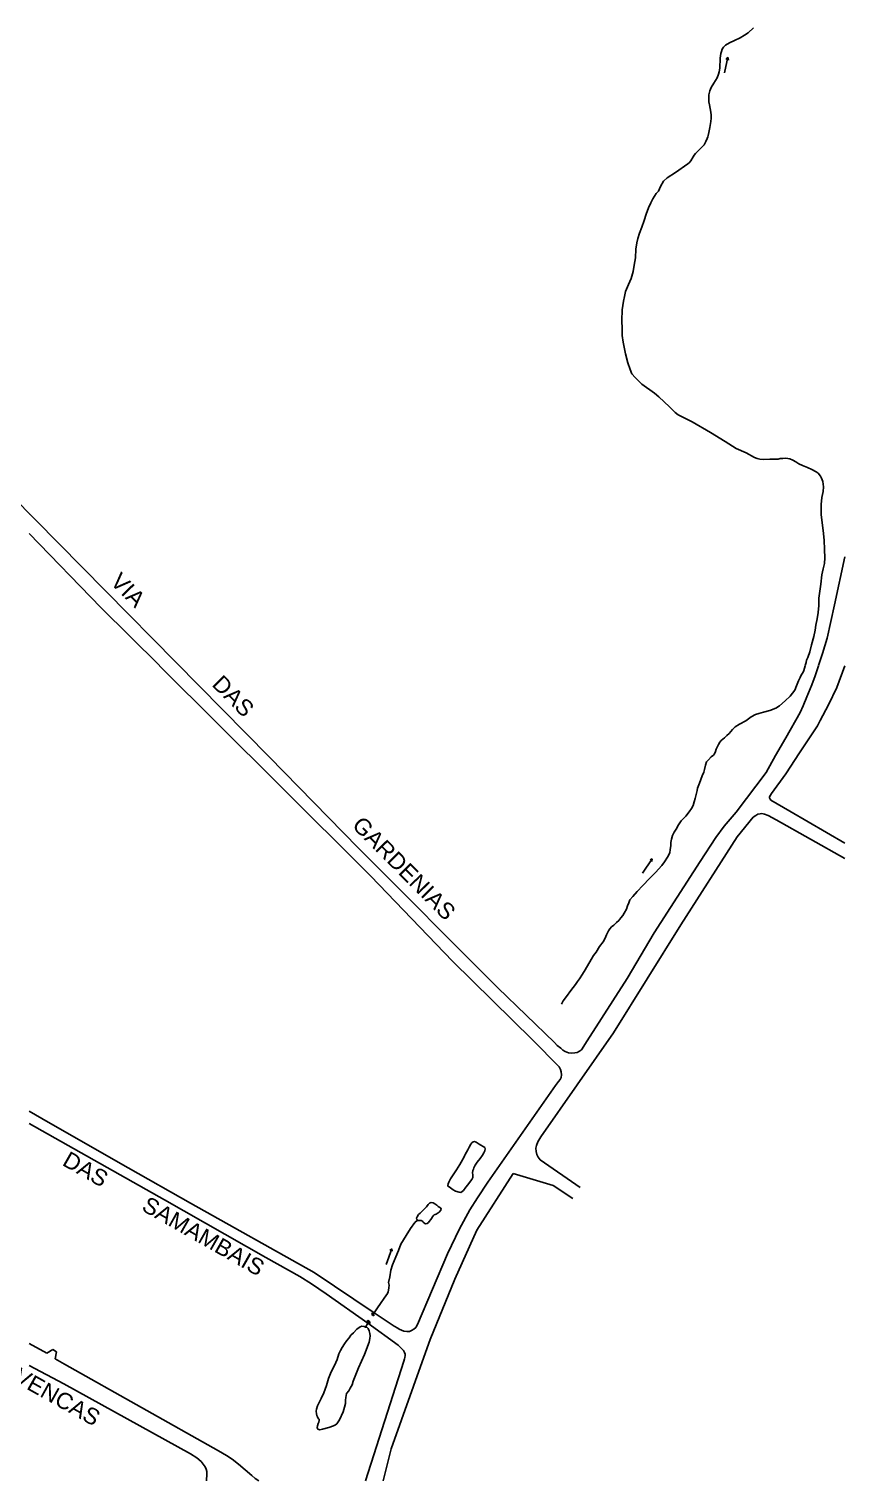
# Model space of a CAD drawing. Header units: millimetres. Extents: x 583 to 26013, y 350 to 21391.
# Drawn here: x 12091 to 12591, y 15884 to 16774 of the extents above; entities that cross this region are included whole.
import ezdxf

# ---------------------------------------------------------------- set-up
doc = ezdxf.new("R2010")
doc.units = ezdxf.units.MM
for name, color, linetype in [('105-QUADRAS_ESTRADAS', 80, 'Continuous'), ('110-CERCA_DE_ARAME', 10, 'Continuous'), ('145-', 130, 'Continuous')]:
    doc.layers.add(name, color=color, linetype=linetype)
doc.styles.add('EU', font='arial.ttf', dxfattribs={"height": 10})

msp = doc.modelspace()

# ---------------------------------------------------------------- linework, layer by layer
at = {"layer": '105-QUADRAS_ESTRADAS', "color": 0, "linetype": 'Continuous', "lineweight": 20}
msp.add_line((12091.21551, 16476.60241), (12091.21551, 16476.60241), dxfattribs=at)
at = {"layer": '105-QUADRAS_ESTRADAS', "color": 0, "linetype": 'Continuous'}
for p, q in [((12091.21551, 16465.10241), (12091.21551, 16465.10241)), ((12135.11551, 16419.70241), (12091.21551, 16465.10241)), ((12591.11551, 16450.70241), (12584.81551, 16421.20241)), ((12171.11551, 16384.00241), (12135.11551, 16419.70241)), ((12584.81551, 16421.20241), (12580.31551, 16400.90241)), ((12580.31551, 16400.90241), (12577.41551, 16391.50241)), ((12577.41551, 16391.50241), (12574.81551, 16384.00241)), ((12171.11551, 16384.00241), (12171.11551, 16384.00241)), ((12243.71551, 16311.50241), (12171.11551, 16383.90241)), ((12574.81551, 16383.90241), (12572.91551, 16377.70241)), ((12574.81551, 16384.00241), (12574.81551, 16384.00241)), ((12591.11551, 16383.90241), (12586.11551, 16370.50241)), ((12572.91551, 16377.70241), (12570.81551, 16372.30241)), ((12567.81551, 16364.80241), (12565.61551, 16359.40241)), ((12570.81551, 16372.30241), (12567.81551, 16364.80241)), ((12586.11551, 16370.50241), (12581.01551, 16360.00241)), ((12565.61551, 16359.40241), (12563.71551, 16355.30241)), ((12581.01551, 16360.00241), (12576.01551, 16350.30241)), ((12563.71551, 16355.30241), (12554.81551, 16339.80241)), ((12574.31551, 16347.10241), (12563.31551, 16330.40241)), ((12576.01551, 16350.30241), (12574.31551, 16347.10241)), ((12554.81551, 16339.80241), (12548.61551, 16328.80241)), ((12563.31551, 16330.40241), (12554.81551, 16317.60241)), ((12548.61551, 16328.80241), (12542.81551, 16318.40241)), ((12300.51551, 16254.80241), (12243.71551, 16311.50241)), ((12542.81551, 16318.40241), (12524.41551, 16294.10241)), ((12554.81551, 16317.60241), (12546.11551, 16305.50241)), ((12546.11551, 16305.50241), (12544.91551, 16303.60241)), ((12544.91551, 16303.00241), (12544.91551, 16303.60241)), ((12545.01551, 16302.50241), (12544.91551, 16303.00241)), ((12545.31551, 16302.00241), (12545.01551, 16302.50241)), ((12524.41551, 16294.10241), (12517.11551, 16285.50241)), ((12545.71551, 16301.50241), (12545.31551, 16302.00241)), ((12557.31551, 16294.70241), (12545.71551, 16301.50241)), ((12591.11551, 16275.20241), (12557.31551, 16294.70241)), ((12517.11551, 16285.50241), (12511.91551, 16278.60241)), ((12534.81551, 16291.10241), (12525.01551, 16278.90241)), ((12536.51551, 16292.10241), (12534.81551, 16291.10241)), ((12537.71551, 16292.80241), (12536.51551, 16292.10241)), ((12539.21551, 16293.10241), (12537.71551, 16292.80241)), ((12540.11551, 16293.20241), (12539.21551, 16293.10241)), ((12541.81551, 16292.90241), (12540.11551, 16293.20241)), ((12544.11551, 16292.00241), (12541.81551, 16292.90241)), ((12549.01551, 16289.40241), (12544.11551, 16292.00241)), ((12591.11551, 16265.70241), (12549.01551, 16289.40241)), ((12525.01551, 16278.90241), (12490.61551, 16225.00241)), ((12511.91551, 16278.60241), (12502.41551, 16263.90241)), ((12502.41551, 16263.90241), (12474.21551, 16220.20241)), ((12350.71551, 16202.80241), (12300.51551, 16254.80241)), ((12490.61551, 16225.00241), (12449.31551, 16158.90241)), ((12474.21551, 16220.20241), (12457.71551, 16192.10241)), ((12399.61551, 16154.60241), (12350.71551, 16202.80241)), ((12415.91551, 16138.00241), (12399.61551, 16154.60241)), ((12449.31551, 16158.90241), (12404.81551, 16095.00241)), ((12416.71551, 16136.30241), (12415.91551, 16138.00241)), ((12417.11551, 16134.80241), (12416.71551, 16136.30241)), ((12417.31551, 16133.00241), (12417.11551, 16134.80241)), ((12413.71551, 16126.60241), (12372.31551, 16067.20241)), ((12415.61551, 16128.90241), (12413.71551, 16126.60241)), ((12416.51551, 16130.20241), (12415.61551, 16128.90241)), ((12417.11551, 16131.50241), (12416.51551, 16130.20241)), ((12417.31551, 16133.00241), (12417.11551, 16131.50241)), ((12091.21551, 16110.80241), (12091.21551, 16110.80241)), ((12102.81551, 16104.00241), (12091.21551, 16110.80241)), ((12091.21551, 16103.30241), (12091.21551, 16103.30241)), ((12174.11551, 16056.30241), (12091.21551, 16103.30241)), ((12402.01551, 16089.80241), (12401.71551, 16088.10241)), ((12402.81551, 16091.90241), (12402.01551, 16089.80241)), ((12404.81551, 16095.00241), (12402.81551, 16091.90241)), ((12401.81551, 16086.10241), (12401.71551, 16088.10241)), ((12402.31551, 16084.10241), (12401.81551, 16086.10241)), ((12403.11551, 16082.50241), (12402.31551, 16084.10241)), ((12404.41551, 16080.90241), (12403.11551, 16082.50241)), ((12428.91551, 16064.00241), (12404.41551, 16080.90241)), ((12372.31551, 16067.20241), (12365.91551, 16057.70241)), ((12236.31551, 16021.00241), (12174.11551, 16056.30241)), ((12265.91551, 16011.90241), (12190.11551, 16054.30241)), ((12365.91551, 16057.70241), (12361.21551, 16050.20241)), ((12361.21551, 16050.20241), (12354.81551, 16038.60241)), ((12354.81551, 16038.60241), (12347.51551, 16023.30241)), ((12257.01551, 16009.30241), (12236.31551, 16021.00241)), ((12347.51551, 16023.30241), (12329.21551, 15980.00241)), ((12264.11551, 16004.80241), (12257.01551, 16009.30241)), ((12302.51551, 15987.00241), (12265.91551, 16011.90241)), ((12273.21551, 15998.70241), (12264.11551, 16004.80241)), ((12298.71551, 15980.80241), (12273.21551, 15998.70241)), ((12314.81551, 15979.00241), (12302.51551, 15987.00241)), ((12317.41551, 15967.30241), (12298.71551, 15980.80241)), ((12317.01551, 15977.60241), (12314.81551, 15979.00241)), ((12318.01551, 15977.00241), (12317.01551, 15977.60241)), ((12319.31551, 15976.40241), (12318.01551, 15977.00241)), ((12320.81551, 15975.90241), (12319.31551, 15976.40241)), ((12322.71551, 15975.60241), (12320.81551, 15975.90241)), ((12324.31551, 15975.70241), (12322.71551, 15975.60241)), ((12325.51551, 15976.20241), (12324.31551, 15975.70241)), ((12327.01551, 15977.00241), (12325.51551, 15976.20241)), ((12328.21551, 15978.20241), (12327.01551, 15977.00241)), ((12329.21551, 15980.00241), (12328.21551, 15978.20241)), ((12105.61551, 15964.60241), (12102.11551, 15962.40241)), ((12107.91551, 15963.10241), (12105.61551, 15964.60241)), ((12319.61551, 15965.00241), (12317.41551, 15967.30241)), ((12320.61551, 15963.90241), (12319.61551, 15965.00241)), ((12321.21551, 15962.70241), (12320.61551, 15963.90241)), ((12107.91551, 15963.10241), (12107.21551, 15958.90241)), ((12112.81551, 15955.60241), (12107.21551, 15958.90241)), ((12207.31551, 15902.40241), (12112.81551, 15955.60241)), ((12320.71551, 15957.40241), (12297.31551, 15884.00241)), ((12321.21551, 15958.80241), (12320.71551, 15957.40241)), ((12321.51551, 15961.80241), (12321.21551, 15962.70241)), ((12321.31551, 15959.70241), (12321.21551, 15958.80241)), ((12321.51551, 15960.90241), (12321.31551, 15959.70241)), ((12321.51551, 15961.80241), (12321.51551, 15960.90241)), ((12190.01551, 15900.70241), (12112.41551, 15943.50241)), ((12212.11551, 15899.60241), (12207.31551, 15902.40241)), ((12194.01551, 15898.20241), (12190.01551, 15900.70241)), ((12196.51551, 15895.90241), (12194.01551, 15898.20241)), ((12197.91551, 15894.20241), (12196.51551, 15895.90241)), ((12199.01551, 15892.60241), (12197.91551, 15894.20241)), ((12215.61551, 15897.30241), (12212.11551, 15899.60241)), ((12219.51551, 15894.30241), (12215.61551, 15897.30241)), ((12227.61551, 15887.40241), (12219.51551, 15894.30241)), ((12199.61551, 15891.20241), (12199.01551, 15892.60241)), ((12200.01551, 15889.70241), (12199.61551, 15891.20241)), ((12200.01551, 15888.30241), (12199.81551, 15884.00241)), ((12199.81551, 15884.00241), (12199.81551, 15884.00241)), ((12200.01551, 15889.70241), (12200.01551, 15888.30241)), ((12229.71551, 15885.60241), (12227.61551, 15887.40241)), ((12232.01551, 15884.00241), (12229.71551, 15885.60241)), ((12232.01551, 15884.00241), (12232.01551, 15884.00241)), ((12297.31551, 15884.00241), (12297.31551, 15884.00241))]:
    msp.add_line(p, q, dxfattribs=at)
at = {"layer": '110-CERCA_DE_ARAME', "color": 0, "linetype": 'Continuous'}
for p, q in [((12238.21551, 16328.10241), (12080.71551, 16487.90241)), ((12183.31551, 16384.00241), (12183.31551, 16384.00241)), ((12292.81551, 16272.20241), (12238.21551, 16328.10241)), ((12378.41551, 16186.40241), (12292.81551, 16272.20241)), ((12457.71551, 16192.10241), (12433.21551, 16153.90241)), ((12413.11551, 16152.90241), (12378.41551, 16186.40241)), ((12414.81551, 16151.10241), (12413.11551, 16152.90241)), ((12416.91551, 16149.30241), (12414.81551, 16151.10241)), ((12433.21551, 16153.90241), (12429.61551, 16148.40241)), ((12418.21551, 16148.10241), (12416.91551, 16149.30241)), ((12419.61551, 16147.30241), (12418.21551, 16148.10241)), ((12421.71551, 16146.50241), (12419.61551, 16147.30241)), ((12423.81551, 16146.40241), (12421.71551, 16146.50241)), ((12425.51551, 16146.50241), (12423.81551, 16146.40241)), ((12427.01551, 16146.80241), (12425.51551, 16146.50241)), ((12428.41551, 16147.60241), (12427.01551, 16146.80241)), ((12429.61551, 16148.40241), (12428.41551, 16147.60241)), ((12151.91551, 16076.00241), (12102.81551, 16104.00241)), ((12190.11551, 16054.30241), (12151.91551, 16076.00241)), ((12387.81551, 16072.50241), (12365.61551, 16037.80241)), ((12412.21551, 16065.20241), (12387.81551, 16072.50241)), ((12424.41551, 16057.20241), (12412.21551, 16065.20241)), ((12365.61551, 16037.80241), (12352.01551, 16007.80241)), ((12352.01551, 16007.80241), (12336.91551, 15970.70241)), ((12091.21551, 15968.20241), (12091.21551, 15968.20241)), ((12102.11551, 15962.40241), (12091.21551, 15968.20241)), ((12336.91551, 15970.70241), (12333.11551, 15960.00241)), ((12333.11551, 15960.00241), (12313.01551, 15903.80241)), ((12091.21551, 15954.90241), (12091.21551, 15954.90241)), ((12112.41551, 15943.50241), (12091.21551, 15954.90241)), ((12313.01551, 15903.80241), (12308.11551, 15884.00241)), ((12308.11551, 15884.00241), (12308.11551, 15884.00241))]:
    msp.add_line(p, q, dxfattribs=at)
at = {"layer": '145-', "color": 0, "linetype": 'Continuous'}
for p, q in [((12535.01551, 16775.00241), (12531.71551, 16772.10241)), ((12520.41551, 16765.80241), (12517.91551, 16764.40241)), ((12523.51551, 16767.40241), (12520.41551, 16765.80241)), ((12526.81551, 16768.90241), (12523.51551, 16767.40241)), ((12529.61551, 16770.50241), (12526.81551, 16768.90241)), ((12531.71551, 16772.10241), (12529.61551, 16770.50241)), ((12514.71551, 16756.40241), (12514.51551, 16750.30241)), ((12514.91551, 16757.90241), (12514.71551, 16756.40241)), ((12515.11551, 16759.40241), (12514.91551, 16757.90241)), ((12515.51551, 16760.60241), (12515.11551, 16759.40241)), ((12515.91551, 16762.00241), (12515.51551, 16760.60241)), ((12516.71551, 16763.20241), (12515.91551, 16762.00241)), ((12517.91551, 16764.40241), (12516.71551, 16763.20241)), ((12519.31551, 16757.10241), (12517.21551, 16747.40241)), ((12519.31551, 16757.10241), (12518.41551, 16755.70241)), ((12519.81551, 16755.30241), (12519.31551, 16757.10241)), ((12514.11551, 16748.20241), (12513.71551, 16746.60241)), ((12514.51551, 16750.30241), (12514.11551, 16748.20241)), ((12509.11551, 16738.50241), (12508.21551, 16736.50241)), ((12510.71551, 16741.10241), (12509.11551, 16738.50241)), ((12512.81551, 16744.50241), (12510.71551, 16741.10241)), ((12513.71551, 16746.60241), (12512.81551, 16744.50241)), ((12508.21551, 16736.50241), (12507.71551, 16734.00241)), ((12507.71551, 16729.70241), (12507.71551, 16734.00241)), ((12508.11551, 16727.90241), (12507.71551, 16729.70241)), ((12508.61551, 16725.60241), (12508.11551, 16727.90241)), ((12508.91551, 16723.40241), (12508.61551, 16725.60241)), ((12509.21551, 16721.50241), (12508.91551, 16723.40241)), ((12509.21551, 16721.50241), (12509.21551, 16719.70241)), ((12508.31551, 16713.90241), (12507.61551, 16711.00241)), ((12508.91551, 16717.70241), (12508.31551, 16713.90241)), ((12509.21551, 16719.70241), (12508.91551, 16717.70241)), ((12504.81551, 16703.30241), (12502.71551, 16701.30241)), ((12505.91551, 16705.40241), (12504.81551, 16703.30241)), ((12506.71551, 16707.20241), (12505.91551, 16705.40241)), ((12507.01551, 16708.20241), (12506.71551, 16707.20241)), ((12507.21551, 16709.10241), (12507.01551, 16708.20241)), ((12507.61551, 16711.00241), (12507.21551, 16709.10241)), ((12498.01551, 16695.90241), (12496.71551, 16693.60241)), ((12498.71551, 16697.00241), (12498.01551, 16695.90241)), ((12499.61551, 16698.00241), (12498.71551, 16697.00241)), ((12500.91551, 16699.40241), (12499.61551, 16698.00241)), ((12502.71551, 16701.30241), (12500.91551, 16699.40241)), ((12487.21551, 16686.40241), (12482.21551, 16683.10241)), ((12494.81551, 16691.70241), (12487.21551, 16686.40241)), ((12495.71551, 16692.20241), (12494.81551, 16691.70241)), ((12496.71551, 16693.60241), (12495.71551, 16692.20241)), ((12478.01551, 16677.80241), (12476.81551, 16674.90241)), ((12479.91551, 16681.10241), (12478.01551, 16677.80241)), ((12482.21551, 16683.10241), (12479.91551, 16681.10241)), ((12472.11551, 16667.70241), (12470.71551, 16664.80241)), ((12473.31551, 16670.30241), (12472.11551, 16667.70241)), ((12475.41551, 16673.40241), (12473.31551, 16670.30241)), ((12476.81551, 16674.90241), (12475.41551, 16673.40241)), ((12469.31551, 16660.90241), (12468.11551, 16656.90241)), ((12470.71551, 16664.80241), (12469.31551, 16660.90241)), ((12466.61551, 16652.90241), (12465.31551, 16649.20241)), ((12468.11551, 16656.90241), (12466.61551, 16652.90241)), ((12463.51551, 16643.20241), (12462.91551, 16639.40241)), ((12464.21551, 16646.00241), (12463.51551, 16643.20241)), ((12465.31551, 16649.20241), (12464.21551, 16646.00241)), ((12462.71551, 16634.10241), (12462.01551, 16629.60241)), ((12462.91551, 16639.40241), (12462.71551, 16634.10241)), ((12461.31551, 16625.60241), (12460.01551, 16621.40241)), ((12462.01551, 16629.60241), (12461.31551, 16625.60241)), ((12458.41551, 16617.60241), (12456.71551, 16613.40241)), ((12460.01551, 16621.40241), (12458.41551, 16617.60241)), ((12455.31551, 16607.50241), (12454.61551, 16602.20241)), ((12456.01551, 16610.40241), (12455.31551, 16607.50241)), ((12456.71551, 16613.40241), (12456.01551, 16610.40241)), ((12454.61551, 16602.20241), (12454.41551, 16595.60241)), ((12454.51551, 16590.50241), (12454.41551, 16595.60241)), ((12454.61551, 16586.50241), (12454.51551, 16590.50241)), ((12455.21551, 16582.40241), (12454.61551, 16586.50241)), ((12456.71551, 16575.20241), (12455.21551, 16582.40241)), ((12458.11551, 16569.60241), (12456.71551, 16575.20241)), ((12459.41551, 16565.60241), (12458.11551, 16569.60241)), ((12460.61551, 16562.90241), (12459.41551, 16565.60241)), ((12462.51551, 16560.60241), (12460.61551, 16562.90241)), ((12464.91551, 16558.30241), (12462.51551, 16560.60241)), ((12466.61551, 16556.60241), (12464.91551, 16558.30241)), ((12474.31551, 16551.10241), (12466.61551, 16556.60241)), ((12477.01551, 16548.80241), (12474.31551, 16551.10241)), ((12483.61551, 16542.70241), (12477.01551, 16548.80241)), ((12487.01551, 16539.10241), (12483.61551, 16542.70241)), ((12488.91551, 16537.70241), (12487.01551, 16539.10241)), ((12490.91551, 16536.80241), (12488.91551, 16537.70241)), ((12493.41551, 16535.50241), (12490.91551, 16536.80241)), ((12497.51551, 16533.40241), (12493.41551, 16535.50241)), ((12508.81551, 16526.90241), (12497.51551, 16533.40241)), ((12517.81551, 16521.40241), (12508.81551, 16526.90241)), ((12524.51551, 16517.10241), (12517.81551, 16521.40241)), ((12530.51551, 16514.40241), (12524.51551, 16517.10241)), ((12535.71551, 16511.60241), (12530.51551, 16514.40241)), ((12537.31551, 16511.00241), (12535.71551, 16511.60241)), ((12538.91551, 16510.50241), (12537.31551, 16511.00241)), ((12540.91551, 16510.40241), (12538.91551, 16510.50241)), ((12545.11551, 16510.60241), (12540.91551, 16510.40241)), ((12550.11551, 16510.60241), (12545.11551, 16510.60241)), ((12551.51551, 16510.90241), (12550.11551, 16510.60241)), ((12553.11551, 16511.00241), (12551.51551, 16510.90241)), ((12554.81551, 16511.10241), (12553.11551, 16511.00241)), ((12557.31551, 16510.70241), (12554.81551, 16511.10241)), ((12559.11551, 16510.00241), (12557.31551, 16510.70241)), ((12561.01551, 16508.90241), (12559.11551, 16510.00241)), ((12562.91551, 16507.70241), (12561.01551, 16508.90241)), ((12565.11551, 16506.80241), (12562.91551, 16507.70241)), ((12568.21551, 16505.50241), (12565.11551, 16506.80241)), ((12570.91551, 16504.20241), (12568.21551, 16505.50241)), ((12573.41551, 16502.90241), (12570.91551, 16504.20241)), ((12574.71551, 16501.90241), (12573.41551, 16502.90241)), ((12576.11551, 16500.20241), (12574.71551, 16501.90241)), ((12576.71551, 16498.90241), (12576.11551, 16500.20241)), ((12577.51551, 16496.80241), (12576.71551, 16498.90241)), ((12577.71551, 16490.80241), (12577.01551, 16487.10241)), ((12578.01551, 16493.70241), (12577.51551, 16496.80241)), ((12578.01551, 16493.70241), (12577.71551, 16490.80241)), ((12577.01551, 16487.10241), (12576.51551, 16482.80241)), ((12576.61551, 16476.50241), (12576.51551, 16482.80241)), ((12577.81551, 16466.90241), (12576.61551, 16476.50241)), ((12578.31551, 16461.00241), (12577.81551, 16466.90241)), ((12578.61551, 16455.20241), (12578.31551, 16461.00241)), ((12578.71551, 16450.00241), (12578.61551, 16455.20241)), ((12578.51551, 16446.70241), (12577.71551, 16443.40241)), ((12578.71551, 16450.00241), (12578.51551, 16446.70241)), ((12576.91551, 16439.60241), (12576.31551, 16433.90241)), ((12577.71551, 16443.40241), (12576.91551, 16439.60241)), ((12576.31551, 16433.90241), (12575.21551, 16425.40241)), ((12575.21551, 16420.80241), (12574.71551, 16416.60241)), ((12575.21551, 16425.40241), (12575.21551, 16420.80241)), ((12574.11551, 16412.70241), (12573.31551, 16408.70241)), ((12574.71551, 16416.60241), (12574.11551, 16412.70241)), ((12572.01551, 16401.80241), (12570.61551, 16396.80241)), ((12572.91551, 16405.70241), (12572.01551, 16401.80241)), ((12573.31551, 16408.70241), (12572.91551, 16405.70241)), ((12569.51551, 16392.40241), (12568.41551, 16389.00241)), ((12570.61551, 16396.80241), (12569.51551, 16392.40241)), ((12566.81551, 16383.90241), (12565.91551, 16381.00241)), ((12567.31551, 16385.80241), (12566.81551, 16384.00241)), ((12566.81551, 16384.00241), (12566.81551, 16384.00241)), ((12567.61551, 16387.40241), (12567.31551, 16385.80241)), ((12568.41551, 16389.00241), (12567.61551, 16387.40241)), ((12562.71551, 16374.60241), (12561.51551, 16371.50241)), ((12563.71551, 16376.70241), (12562.71551, 16374.60241)), ((12564.31551, 16378.20241), (12563.71551, 16376.70241)), ((12565.41551, 16379.90241), (12564.31551, 16378.20241)), ((12565.91551, 16381.00241), (12565.41551, 16379.90241)), ((12557.61551, 16365.20241), (12554.51551, 16362.30241)), ((12560.31551, 16369.00241), (12557.61551, 16365.20241)), ((12561.51551, 16371.50241), (12560.31551, 16369.00241)), ((12545.01551, 16356.40241), (12541.11551, 16355.50241)), ((12548.71551, 16357.90241), (12545.01551, 16356.40241)), ((12551.01551, 16359.30241), (12548.71551, 16357.90241)), ((12554.51551, 16362.30241), (12551.01551, 16359.30241)), ((12526.51551, 16348.00241), (12523.91551, 16346.50241)), ((12530.41551, 16350.10241), (12526.51551, 16348.00241)), ((12533.71551, 16352.60241), (12530.41551, 16350.10241)), ((12536.31551, 16354.00241), (12533.71551, 16352.60241)), ((12538.31551, 16354.70241), (12536.31551, 16354.00241)), ((12541.11551, 16355.50241), (12538.31551, 16354.70241)), ((12515.31551, 16338.10241), (12514.41551, 16337.10241)), ((12517.31551, 16339.70241), (12515.31551, 16338.10241)), ((12518.81551, 16341.20241), (12517.31551, 16339.70241)), ((12520.11551, 16342.40241), (12518.81551, 16341.20241)), ((12522.21551, 16344.90241), (12520.11551, 16342.40241)), ((12523.91551, 16346.50241), (12522.21551, 16344.90241)), ((12510.51551, 16329.10241), (12509.11551, 16328.10241)), ((12511.21551, 16329.90241), (12510.51551, 16329.10241)), ((12511.71551, 16331.30241), (12511.21551, 16329.90241)), ((12512.21551, 16332.80241), (12511.71551, 16331.30241)), ((12512.91551, 16334.30241), (12512.21551, 16332.80241)), ((12513.61551, 16335.70241), (12512.91551, 16334.30241)), ((12514.41551, 16337.10241), (12513.61551, 16335.70241)), ((12505.11551, 16320.30241), (12504.61551, 16318.60241)), ((12505.61551, 16322.90241), (12505.11551, 16320.30241)), ((12506.31551, 16324.90241), (12505.61551, 16322.90241)), ((12507.41551, 16326.30241), (12506.31551, 16324.90241)), ((12509.11551, 16328.10241), (12507.41551, 16326.30241)), ((12501.91551, 16311.90241), (12500.71551, 16308.80241)), ((12503.71551, 16316.30241), (12501.91551, 16311.90241)), ((12504.61551, 16318.60241), (12503.71551, 16316.30241)), ((12499.41551, 16302.40241), (12498.81551, 16300.40241)), ((12500.01551, 16304.90241), (12499.41551, 16302.40241)), ((12500.61551, 16307.40241), (12500.01551, 16304.90241)), ((12500.71551, 16308.80241), (12500.61551, 16307.40241)), ((12495.71551, 16294.40241), (12493.51551, 16291.70241)), ((12497.11551, 16296.30241), (12495.71551, 16294.40241)), ((12498.01551, 16298.20241), (12497.11551, 16296.30241)), ((12498.81551, 16300.40241), (12498.01551, 16298.20241)), ((12489.11551, 16286.30241), (12487.61551, 16283.60241)), ((12490.81551, 16288.80241), (12489.11551, 16286.30241)), ((12493.51551, 16291.70241), (12490.81551, 16288.80241)), ((12484.81551, 16277.60241), (12484.31551, 16275.50241)), ((12484.31551, 16275.50241), (12484.31551, 16273.40241)), ((12485.51551, 16279.90241), (12484.81551, 16277.60241)), ((12486.51551, 16281.80241), (12485.51551, 16279.90241)), ((12487.61551, 16283.60241), (12486.51551, 16281.80241)), ((12482.31551, 16266.60241), (12480.51551, 16263.70241)), ((12483.71551, 16269.10241), (12482.31551, 16266.60241)), ((12484.01551, 16271.30241), (12483.71551, 16269.10241)), ((12484.31551, 16273.40241), (12484.01551, 16271.30241)), ((12473.01551, 16265.50241), (12467.01551, 16256.70241)), ((12473.01551, 16265.50241), (12471.71551, 16264.80241)), ((12473.01551, 16265.50241), (12472.71551, 16263.80241)), ((12478.81551, 16261.50241), (12475.01551, 16257.10241)), ((12480.51551, 16263.70241), (12478.81551, 16261.50241)), ((12467.31551, 16249.20241), (12463.81551, 16245.50241)), ((12471.41551, 16253.50241), (12467.31551, 16249.20241)), ((12475.01551, 16257.10241), (12471.41551, 16253.50241)), ((12459.21551, 16240.40241), (12458.61551, 16238.60241)), ((12461.11551, 16242.40241), (12459.21551, 16240.40241)), ((12463.81551, 16245.50241), (12461.11551, 16242.40241)), ((12455.91551, 16232.10241), (12454.91551, 16230.70241)), ((12457.21551, 16234.60241), (12455.91551, 16232.10241)), ((12457.91551, 16236.60241), (12457.21551, 16234.60241)), ((12458.61551, 16238.60241), (12457.91551, 16236.60241)), ((12447.11551, 16222.50241), (12446.21551, 16221.40241)), ((12448.11551, 16223.80241), (12447.11551, 16222.50241)), ((12449.51551, 16224.80241), (12448.11551, 16223.80241)), ((12451.21551, 16226.40241), (12449.51551, 16224.80241)), ((12452.61551, 16227.70241), (12451.21551, 16226.40241)), ((12453.81551, 16229.40241), (12452.61551, 16227.70241)), ((12454.91551, 16230.70241), (12453.81551, 16229.40241)), ((12442.91551, 16214.60241), (12440.61551, 16211.70241)), ((12444.11551, 16216.90241), (12442.91551, 16214.60241)), ((12444.91551, 16218.80241), (12444.11551, 16216.90241)), ((12445.51551, 16220.20241), (12444.91551, 16218.80241)), ((12446.21551, 16221.40241), (12445.51551, 16220.20241)), ((12437.01551, 16206.30241), (12435.51551, 16203.80241)), ((12438.71551, 16208.20241), (12437.01551, 16206.30241)), ((12440.61551, 16211.70241), (12438.71551, 16208.20241)), ((12432.01551, 16197.40241), (12430.31551, 16194.70241)), ((12435.51551, 16203.80241), (12432.01551, 16197.40241)), ((12425.91551, 16188.40241), (12423.21551, 16184.70241)), ((12427.31551, 16190.20241), (12425.91551, 16188.40241)), ((12428.41551, 16192.00241), (12427.31551, 16190.20241)), ((12430.31551, 16194.70241), (12428.41551, 16192.00241)), ((12418.41551, 16178.50241), (12417.31551, 16176.40241)), ((12420.51551, 16181.00241), (12418.41551, 16178.50241)), ((12423.21551, 16184.70241), (12420.51551, 16181.00241)), ((12360.81551, 16088.60241), (12359.91551, 16087.00241)), ((12361.81551, 16090.60241), (12360.81551, 16088.60241)), ((12362.51551, 16091.40241), (12361.81551, 16090.60241)), ((12363.21551, 16092.00241), (12362.51551, 16091.40241)), ((12364.01551, 16092.20241), (12363.21551, 16092.00241)), ((12365.11551, 16091.70241), (12364.01551, 16092.20241)), ((12367.01551, 16090.60241), (12365.11551, 16091.70241)), ((12370.41551, 16088.50241), (12367.01551, 16090.60241)), ((12357.71551, 16082.70241), (12355.91551, 16079.50241)), ((12358.11551, 16083.70241), (12357.71551, 16082.70241)), ((12358.41551, 16084.10241), (12358.11551, 16083.70241)), ((12359.91551, 16087.00241), (12358.41551, 16084.10241)), ((12367.51551, 16081.70241), (12365.71551, 16079.50241)), ((12369.01551, 16083.70241), (12367.51551, 16081.70241)), ((12369.91551, 16085.20241), (12369.01551, 16083.70241)), ((12370.41551, 16086.50241), (12369.91551, 16085.20241)), ((12370.71551, 16087.60241), (12370.41551, 16088.50241)), ((12370.71551, 16087.60241), (12370.41551, 16086.50241)), ((12353.11551, 16074.80241), (12349.41551, 16069.30241)), ((12355.01551, 16078.00241), (12353.11551, 16074.80241)), ((12355.91551, 16079.50241), (12355.01551, 16078.00241)), ((12363.01551, 16074.30241), (12362.91551, 16072.90241)), ((12363.11551, 16071.70241), (12362.91551, 16072.90241)), ((12363.41551, 16075.30241), (12363.01551, 16074.30241)), ((12363.11551, 16071.70241), (12363.01551, 16070.10241)), ((12363.71551, 16076.00241), (12363.41551, 16075.30241)), ((12364.51551, 16077.60241), (12363.71551, 16076.00241)), ((12365.71551, 16079.50241), (12364.51551, 16077.60241)), ((12347.91551, 16066.20241), (12347.71551, 16065.10241)), ((12347.81551, 16064.80241), (12347.71551, 16065.10241)), ((12348.51551, 16064.30241), (12347.81551, 16064.80241)), ((12348.41551, 16067.20241), (12347.91551, 16066.20241)), ((12349.41551, 16069.30241), (12348.41551, 16067.20241)), ((12351.01551, 16062.60241), (12348.51551, 16064.30241)), ((12352.41551, 16061.70241), (12351.01551, 16062.60241)), ((12357.41551, 16062.20241), (12356.61551, 16061.50241)), ((12358.81551, 16064.20241), (12357.41551, 16062.20241)), ((12360.11551, 16065.60241), (12358.81551, 16064.20241)), ((12361.11551, 16067.00241), (12360.11551, 16065.60241)), ((12362.41551, 16068.80241), (12361.11551, 16067.00241)), ((12363.01551, 16070.10241), (12362.41551, 16068.80241)), ((12335.71551, 16053.60241), (12334.61551, 16052.10241)), ((12336.61551, 16054.40241), (12335.71551, 16053.60241)), ((12337.51551, 16054.70241), (12336.61551, 16054.40241)), ((12338.81551, 16054.50241), (12337.51551, 16054.70241)), ((12339.81551, 16054.00241), (12338.81551, 16054.50241)), ((12341.11551, 16053.10241), (12339.81551, 16054.00241)), ((12341.91551, 16052.40241), (12341.11551, 16053.10241)), ((12354.61551, 16061.00241), (12352.41551, 16061.70241)), ((12355.81551, 16060.90241), (12354.61551, 16061.00241)), ((12356.61551, 16061.50241), (12355.81551, 16060.90241)), ((12328.91551, 16046.00241), (12328.61551, 16045.10241)), ((12328.71551, 16044.30241), (12328.61551, 16045.10241)), ((12329.21551, 16044.00241), (12328.71551, 16044.30241)), ((12329.81551, 16047.40241), (12328.91551, 16046.00241)), ((12330.81551, 16048.30241), (12329.81551, 16047.40241)), ((12332.31551, 16049.60241), (12330.81551, 16048.30241)), ((12333.61551, 16051.10241), (12332.31551, 16049.60241)), ((12334.61551, 16052.10241), (12333.61551, 16051.10241)), ((12337.31551, 16044.30241), (12336.41551, 16043.20241)), ((12337.71551, 16045.00241), (12337.31551, 16044.30241)), ((12338.31551, 16045.90241), (12337.71551, 16045.00241)), ((12338.81551, 16046.60241), (12338.31551, 16045.90241)), ((12339.31551, 16047.20241), (12338.81551, 16046.60241)), ((12340.61551, 16047.70241), (12339.31551, 16047.20241)), ((12342.51551, 16048.90241), (12340.61551, 16047.70241)), ((12342.91551, 16051.70241), (12341.91551, 16052.40241)), ((12343.51551, 16050.00241), (12342.51551, 16048.90241)), ((12343.41551, 16051.20241), (12342.91551, 16051.70241)), ((12343.71551, 16050.70241), (12343.41551, 16051.20241)), ((12343.71551, 16050.70241), (12343.51551, 16050.00241)), ((12324.91551, 16038.90241), (12322.21551, 16034.50241)), ((12327.61551, 16042.50241), (12324.91551, 16038.90241)), ((12329.21551, 16044.00241), (12327.61551, 16042.50241)), ((12329.61551, 16043.80241), (12329.21551, 16044.00241)), ((12330.61551, 16043.70241), (12329.61551, 16043.80241)), ((12331.31551, 16043.70241), (12330.61551, 16043.70241)), ((12331.91551, 16043.50241), (12331.31551, 16043.70241)), ((12332.41551, 16043.20241), (12331.91551, 16043.50241)), ((12332.71551, 16042.60241), (12332.41551, 16043.20241)), ((12333.61551, 16041.90241), (12332.71551, 16042.60241)), ((12334.31551, 16041.70241), (12333.61551, 16041.90241)), ((12335.11551, 16041.90241), (12334.31551, 16041.70241)), ((12335.81551, 16042.50241), (12335.11551, 16041.90241)), ((12336.41551, 16043.20241), (12335.81551, 16042.50241)), ((12313.51551, 16026.40241), (12309.91551, 16016.70241)), ((12313.51551, 16026.40241), (12312.31551, 16025.40241)), ((12313.61551, 16024.90241), (12313.51551, 16026.40241)), ((12319.01551, 16029.20241), (12317.61551, 16025.40241)), ((12322.21551, 16034.50241), (12319.01551, 16029.20241)), ((12315.81551, 16021.40241), (12313.81551, 16016.50241)), ((12317.61551, 16025.40241), (12315.81551, 16021.40241)), ((12312.11551, 16009.20241), (12311.41551, 16005.80241)), ((12312.91551, 16013.20241), (12312.11551, 16009.20241)), ((12313.81551, 16016.50241), (12312.91551, 16013.20241)), ((12311.21551, 16000.00241), (12310.71551, 15999.00241)), ((12311.41551, 16001.00241), (12311.21551, 16000.00241)), ((12311.71551, 16004.00241), (12311.41551, 16005.80241)), ((12311.51551, 16002.50241), (12311.41551, 16001.00241)), ((12311.71551, 16004.00241), (12311.51551, 16002.50241)), ((12306.41551, 15992.80241), (12304.61551, 15990.20241)), ((12308.71551, 15996.10241), (12306.41551, 15992.80241)), ((12310.71551, 15999.00241), (12308.71551, 15996.10241)), ((12298.71551, 15982.30241), (12298.21551, 15982.00241)), ((12299.31551, 15982.10241), (12298.71551, 15982.30241)), ((12299.31551, 15982.10241), (12298.71551, 15980.80241)), ((12299.91551, 15981.50241), (12299.31551, 15982.10241)), ((12301.31551, 15986.70241), (12301.11551, 15986.20241)), ((12301.51551, 15985.60241), (12301.11551, 15986.20241)), ((12301.41551, 15987.10241), (12301.31551, 15986.70241)), ((12302.51551, 15987.00241), (12301.51551, 15985.60241)), ((12301.91551, 15985.40241), (12301.51551, 15985.60241)), ((12302.41551, 15985.50241), (12301.91551, 15985.40241)), ((12302.91551, 15985.90241), (12302.41551, 15985.50241)), ((12304.61551, 15990.20241), (12302.51551, 15987.00241)), ((12288.41551, 15973.40241), (12287.21551, 15971.80241)), ((12290.01551, 15974.90241), (12288.41551, 15973.40241)), ((12292.01551, 15977.00241), (12290.01551, 15974.90241)), ((12294.01551, 15978.60241), (12292.01551, 15977.00241)), ((12295.01551, 15979.00241), (12294.01551, 15978.60241)), ((12296.51551, 15978.70241), (12295.01551, 15979.00241)), ((12297.31551, 15978.40241), (12296.51551, 15978.70241)), ((12298.71551, 15980.80241), (12297.31551, 15978.40241)), ((12298.21551, 15978.40241), (12297.31551, 15978.40241)), ((12299.01551, 15977.50241), (12298.21551, 15978.40241)), ((12299.61551, 15976.10241), (12299.01551, 15977.50241)), ((12300.01551, 15974.50241), (12299.61551, 15976.10241)), ((12299.91551, 15981.50241), (12299.91551, 15980.60241)), ((12300.21551, 15972.90241), (12300.01551, 15974.50241)), ((12300.21551, 15972.90241), (12300.01551, 15971.40241)), ((12282.01551, 15964.00241), (12281.01551, 15961.90241)), ((12283.01551, 15965.90241), (12282.01551, 15964.00241)), ((12284.41551, 15968.10241), (12283.01551, 15965.90241)), ((12285.91551, 15970.10241), (12284.41551, 15968.10241)), ((12287.21551, 15971.80241), (12285.91551, 15970.10241)), ((12299.51551, 15969.10241), (12296.61551, 15961.60241)), ((12300.01551, 15971.40241), (12299.51551, 15969.10241)), ((12280.01551, 15958.50241), (12278.31551, 15954.80241)), ((12281.01551, 15961.90241), (12280.01551, 15958.50241)), ((12296.61551, 15961.60241), (12292.91551, 15953.30241)), ((12274.61551, 15946.80241), (12273.31551, 15942.60241)), ((12275.81551, 15949.80241), (12274.61551, 15946.80241)), ((12277.21551, 15953.00241), (12275.81551, 15949.80241)), ((12278.31551, 15954.80241), (12277.21551, 15953.00241)), ((12291.01551, 15948.30241), (12289.81551, 15945.10241)), ((12292.91551, 15953.30241), (12291.01551, 15948.30241)), ((12271.81551, 15938.10241), (12270.21551, 15934.50241)), ((12273.31551, 15942.60241), (12271.81551, 15938.10241)), ((12285.71551, 15937.60241), (12285.51551, 15936.50241)), ((12287.01551, 15939.30241), (12285.71551, 15937.60241)), ((12287.91551, 15941.00241), (12287.01551, 15939.30241)), ((12289.11551, 15943.00241), (12287.91551, 15941.00241)), ((12289.81551, 15945.10241), (12289.11551, 15943.00241)), ((12267.81551, 15930.00241), (12267.31551, 15928.00241)), ((12268.91551, 15932.20241), (12267.81551, 15930.00241)), ((12270.21551, 15934.50241), (12268.91551, 15932.20241)), ((12284.51551, 15929.30241), (12283.51551, 15926.40241)), ((12285.01551, 15931.40241), (12284.51551, 15929.30241)), ((12285.11551, 15933.50241), (12285.01551, 15931.40241)), ((12285.31551, 15935.10241), (12285.11551, 15933.50241)), ((12285.51551, 15936.50241), (12285.31551, 15935.10241)), ((12267.31551, 15928.00241), (12267.11551, 15926.90241)), ((12267.21551, 15925.10241), (12267.11551, 15926.90241)), ((12267.51551, 15924.10241), (12267.21551, 15925.10241)), ((12267.81551, 15923.30241), (12267.51551, 15924.10241)), ((12268.21551, 15922.40241), (12267.81551, 15923.30241)), ((12268.81551, 15921.90241), (12268.21551, 15922.40241)), ((12268.61551, 15920.00241), (12268.31551, 15919.20241)), ((12268.81551, 15921.00241), (12268.61551, 15920.00241)), ((12268.81551, 15921.00241), (12268.81551, 15921.90241)), ((12281.31551, 15921.50241), (12279.71551, 15919.00241)), ((12283.51551, 15926.40241), (12281.31551, 15921.50241)), ((12267.91551, 15917.80241), (12267.71551, 15916.80241)), ((12267.81551, 15916.20241), (12267.71551, 15916.80241)), ((12268.01551, 15915.80241), (12267.81551, 15916.20241)), ((12268.31551, 15919.20241), (12267.91551, 15917.80241)), ((12269.31551, 15915.40241), (12268.01551, 15915.80241)), ((12270.91551, 15915.80241), (12269.31551, 15915.40241)), ((12274.81551, 15916.70241), (12270.91551, 15915.80241)), ((12277.61551, 15917.90241), (12274.81551, 15916.70241)), ((12278.91551, 15918.40241), (12277.61551, 15917.90241)), ((12279.71551, 15919.00241), (12278.91551, 15918.40241))]:
    msp.add_line(p, q, dxfattribs=at)

# ---------------------------------------------------------------- texts
at = {"color": 0, "linetype": 'Continuous', "lineweight": 20, "style": 'EU'}
for s, rotation, p in [('VIA                 DAS                        GARDENIAS', 314.75084769, (12140.3531, 16434.81866)), ('RUA          DAS       SAMAMBAIS', 330.35742115, (12051.48203, 16111.73883)), ('RUA     DAS    AVENCAS', 330.82800678, (11991.39582, 15995.19855))]:
    msp.add_text(s, height=10, rotation=rotation, dxfattribs=at).set_placement(p)

doc.saveas('drawing.dxf')
